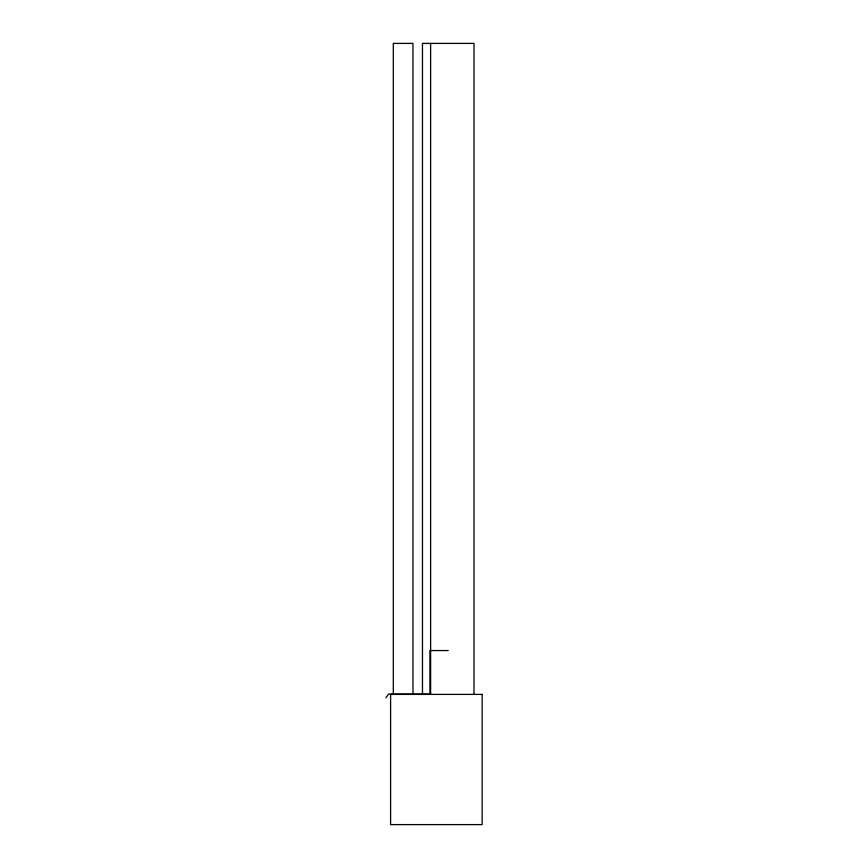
<?xml version="1.0" encoding="UTF-8"?>
<svg xmlns="http://www.w3.org/2000/svg" width="868" height="868" viewBox="0 0 868 868"><rect width="100%" height="100%" fill="white"/><g stroke="black" fill="none" stroke-linecap="round" stroke-linejoin="round"><path stroke-width="1.3" d="M385.848 697.785L388.56 694.064L429.931 694.064L429.931 650.555L448.235 650.555M474.015 694.4L474.015 43.4L422.477 43.4L422.477 694.4M430.615 43.4L430.615 694.4M412.973 694.4L412.973 43.4L393.312 43.4L393.312 694.4M482.152 694.4L390.6 694.4L390.6 824.6L482.152 824.6L482.152 694.4"/></g></svg>
